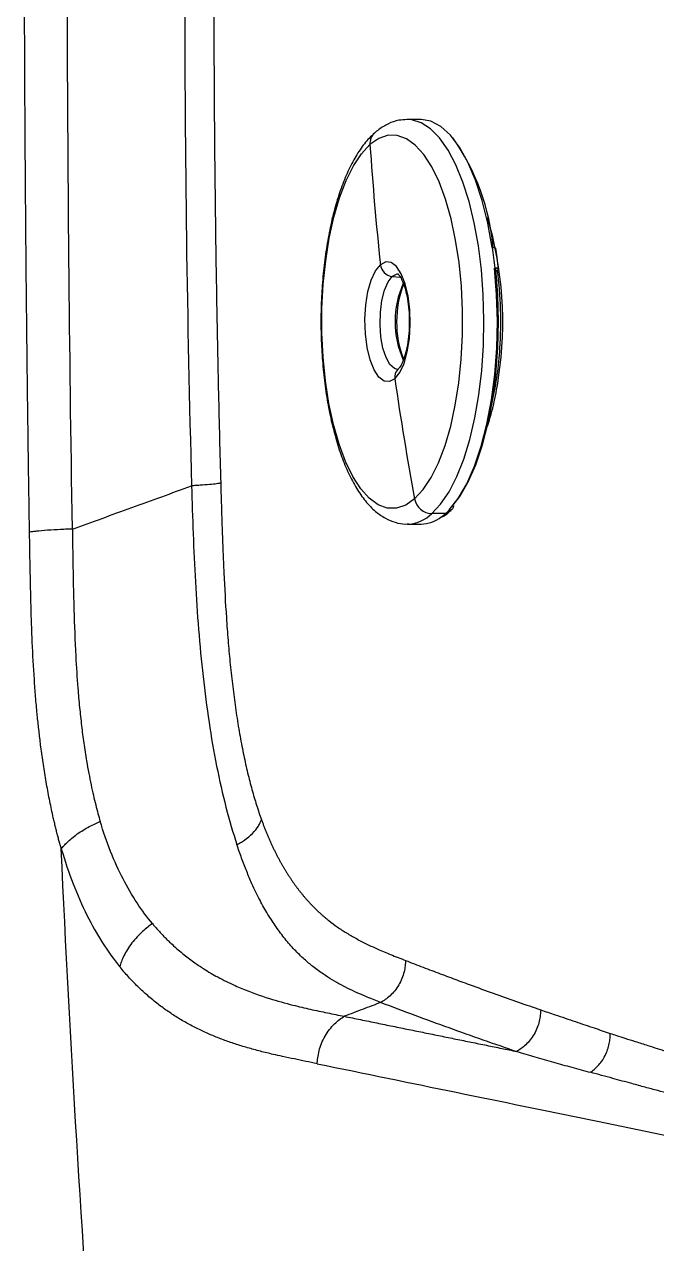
# Model space of a CAD drawing. Extents: x -54 to 18, y -18 to 89.
# Drawn here: x 6.24 to 9.1, y 10.73 to 16.23 of the extents above; entities that cross this region are included whole.
import ezdxf

# ---------------------------------------------------------------- set-up
doc = ezdxf.new("R2010")
doc.units = 0
doc.header["$MEASUREMENT"] = 0
doc.layers.add('GEOMETRY', color=2, linetype='Continuous', lineweight=25)

# ---------------------------------------------------------------- blocks, each defined once
blk = doc.blocks.new('2026 MINI-ASPIRE')
at = {"layer": 'GEOMETRY'}
for p, q in [((25.909, -34.949), (25.8485, -34.949)), ((26.2314, -35.5271), (26.2296, -35.5271)), ((25.7793, -35.658), (25.816, -35.6612)), ((26.2414, -35.6204), (26.2432, -35.6204)), ((26.2448, -35.6254), (26.2441, -35.6261)), ((26.2566, -35.6279), (26.2481, -35.6354)), ((25.8051, -36.0775), (25.8036, -36.0788)), ((26.0199, -36.7288), (25.9576, -36.7288)), ((26.0003, -36.7431), (26.0021, -36.7431)), ((26.0374, -36.712), (26.0355, -36.712)), ((25.8521, -36.7757), (25.8485, -36.7758)), ((25.8485, -36.7758), (25.909, -36.7758)), ((26.3417, -39.1566), (26.3414, -39.1566))]:
    blk.add_line(p, q, dxfattribs=at)
at = {"layer": 'GEOMETRY', "flags": 128}
for points in [[(25.9576, -36.7288), (25.9977, -36.6858), (26.0354, -36.6297), (26.0703, -36.5616), (26.1016, -36.4824), (26.1289, -36.3935), (26.1518, -36.2961), (26.1699, -36.192), (26.183, -36.0826), (26.1908, -35.9698), (26.1931, -35.8552), (26.1901, -35.7408), (26.1816, -35.6283), (26.1679, -35.5195), (26.1492, -35.4161), (26.1257, -35.3197), (26.0979, -35.2319), (26.0661, -35.1541), (26.0309, -35.0874), (25.9928, -35.0329), (25.9524, -34.9915), (25.9104, -34.9639), (25.8674, -34.9504), (25.8463, -34.949)], [(26.2296, -35.5271), (26.21, -35.4174), (26.1851, -35.3155), (26.1553, -35.2233), (26.1211, -35.1424), (26.0832, -35.0743), (26.0422, -35.02), (25.9989, -34.9806), (25.954, -34.9568), (25.909, -34.949)], [(25.88, -36.6621), (25.9185, -36.6205), (25.9547, -36.5658), (25.9878, -36.4992), (26.0174, -36.4216), (26.0429, -36.3344), (26.0639, -36.2392), (26.08, -36.1376), (26.091, -36.0312), (26.0967, -35.9219), (26.0969, -35.8117), (26.0917, -35.7023), (26.0811, -35.5956), (26.0654, -35.4935), (26.0448, -35.3977), (26.0196, -35.3099), (25.9903, -35.2315), (25.9575, -35.1639), (25.9215, -35.1082), (25.8832, -35.0655), (25.843, -35.0364), (25.8018, -35.0214), (25.7602, -35.0208), (25.7189, -35.0347), (25.6786, -35.0627)], [(25.88, -36.6621), (25.8398, -36.6901), (25.7985, -36.7039), (25.7569, -36.7034), (25.7156, -36.6884), (25.6755, -36.6593), (25.6371, -36.6165), (25.6012, -36.5609), (25.5683, -36.4933), (25.539, -36.4149), (25.5139, -36.3271), (25.4933, -36.2313), (25.4775, -36.1292), (25.467, -36.0225), (25.4618, -35.9131), (25.462, -35.8028), (25.4676, -35.6936), (25.4786, -35.5872), (25.4947, -35.4855), (25.5157, -35.3903), (25.5412, -35.3032), (25.5708, -35.2256), (25.604, -35.159), (25.6401, -35.1043), (25.6786, -35.0627)], [(25.7907, -36.1198), (25.7665, -36.1329), (25.7419, -36.1303), (25.7182, -36.1121), (25.6968, -36.0793), (25.679, -36.034), (25.6658, -35.9787), (25.658, -35.9166), (25.656, -35.8514), (25.6599, -35.7868), (25.6696, -35.7266), (25.6845, -35.6743), (25.7036, -35.633), (25.7259, -35.6049)], [(25.7907, -36.1198), (25.813, -36.0918), (25.8322, -36.0504), (25.847, -35.9981), (25.8567, -35.938), (25.8607, -35.8734), (25.8587, -35.8082), (25.8509, -35.7461), (25.8377, -35.6908), (25.8199, -35.6455), (25.7985, -35.6127), (25.7748, -35.5945), (25.7501, -35.5919), (25.7259, -35.6049)], [(25.8031, -36.0778), (25.7887, -36.0735), (25.7687, -36.0551), (25.7511, -36.0236), (25.7372, -35.9811), (25.7279, -35.9306), (25.7239, -35.8754), (25.7254, -35.8193), (25.7323, -35.7661), (25.7442, -35.7195), (25.7602, -35.6826), (25.7793, -35.658)], [(25.808, -35.6471), (25.8001, -35.6474), (25.7793, -35.658)], [(26.0355, -36.712), (26.0769, -36.66), (26.1154, -36.594), (26.1502, -36.515), (26.1807, -36.4245), (26.2064, -36.3241), (26.2269, -36.2155), (26.2417, -36.1006), (26.2507, -35.9816), (26.2537, -35.8605), (26.2505, -35.7394), (26.2414, -35.6204)], [(26.0533, -36.6919), (26.0844, -36.6512), (26.1224, -36.5859), (26.1567, -36.5078), (26.1869, -36.4183), (26.2123, -36.319), (26.2326, -36.2117), (26.2473, -36.0982), (26.2562, -35.9806), (26.2591, -35.8608), (26.256, -35.7411), (26.247, -35.6236)]]:
    blk.add_lwpolyline(points, dxfattribs=at)
at = {"layer": 'GEOMETRY'}
for centre, radius, start, end in [((25.7411, -35.0571), 0.0627, 132.4487, 185.0717), ((25.2187, -35.6201), 1.0204, 5.0543, 35.1335), ((39.4277, -34.1376), 13.7802, 183.84891, 186.11232), ((24.6193, -35.8648), 1.6588, 351.3634, 16.5792), ((24.1406, -35.8377), 2.1138, 5.8999, 8.4509), ((25.786, -35.598), 0.0605, 186.6301, 263.6532), ((24.4952, -35.8626), 1.7741, 356.1116, 7.55), ((26.2202, -35.8624), 0.4283, 155.97, 203.9718), ((26.2642, -35.8624), 0.4656, 158.6864, 201.3031), ((24.7541, -35.8887), 1.5141, 347.4039, 356.4342), ((25.8368, -36.1119), 0.0467, 133.595, 189.7887), ((39.8267, -34.0875), 14.1823, 188.23883, 190.45926), ((25.0338, -35.9491), 1.2365, 341.8998, 352.3391), ((25.9602, -36.6473), 0.0816, 190.4781, 268.1195), ((25.8426, -36.6123), 0.1637, 273.3481, 314.6108), ((25.9071, -36.6264), 0.1494, 270.7266, 308.6037), ((25.8599, -36.5483), 0.2412, 306.1357, 311.5587), ((25.828, -36.5123), 0.2894, 311.5535, 316.3573)]:
    blk.add_arc(centre, radius, start, end, dxfattribs=at)
for points, knots in [([(24.1417, -36.8121), (24.141, -36.7712), (24.1398, -36.6895), (24.1379, -36.5669), (24.1362, -36.4443), (24.1346, -36.3217), (24.133, -36.1991), (24.1315, -36.0765), (24.1301, -35.9538), (24.1287, -35.8312), (24.1275, -35.7086), (24.1263, -35.586), (24.1252, -35.4633), (24.1242, -35.3407), (24.1233, -35.2181), (24.1224, -35.0956), (24.1217, -34.973), (24.121, -34.8505), (24.1204, -34.728), (24.1198, -34.6055), (24.1194, -34.4831), (24.1189, -34.3277), (24.1185, -34.1392), (24.1183, -33.9176), (24.1184, -33.6956), (24.1188, -33.4734), (24.1194, -33.2509), (24.1202, -33.0281), (24.1214, -32.8051), (24.1228, -32.582), (24.1245, -32.3586), (24.1264, -32.1351), (24.1279, -31.9861), (24.1287, -31.9115)], [0, 0, 0, 0, 0.0250485, 0.0500954, 0.0751402, 0.1001827, 0.1252224, 0.150259, 0.1752921, 0.2003214, 0.2253466, 0.2503673, 0.275383, 0.3003936, 0.3253986, 0.3503977, 0.3753905, 0.4003766, 0.4253558, 0.4503277, 0.4752919, 0.500248, 0.5453789, 0.5905764, 0.6358384, 0.6811627, 0.7265472, 0.7719899, 0.8174885, 0.8630409, 0.9086451, 0.9542989, 1, 1, 1, 1]), ([(24.335, -36.7982), (24.3221, -35.9872), (24.3145, -35.1742), (24.3102, -33.5482), (24.3135, -32.7351), (24.3221, -31.924)], [0, 0, 0, 0, 0.5, 0.5, 1, 1, 1, 1]), ([(24.8729, -32.1271), (24.8525, -32.8718), (24.8422, -33.6185), (24.8423, -35.1118), (24.8526, -35.8585), (24.8731, -36.6031)], [0, 0, 0, 0, 0.5, 0.5, 1, 1, 1, 1]), ([(25.0045, -32.1392), (25.0035, -32.1763), (25.0015, -32.2506), (24.9986, -32.3619), (24.9959, -32.4732), (24.9934, -32.5846), (24.991, -32.6959), (24.9888, -32.8072), (24.9867, -32.9185), (24.9848, -33.0298), (24.983, -33.1411), (24.9814, -33.2524), (24.9799, -33.3637), (24.9786, -33.475), (24.9775, -33.5863), (24.9765, -33.6976), (24.9756, -33.8088), (24.9749, -33.9201), (24.9744, -34.0314), (24.974, -34.1426), (24.9738, -34.2539), (24.9737, -34.3955), (24.9739, -34.5674), (24.9747, -34.7697), (24.976, -34.972), (24.9778, -35.1743), (24.9801, -35.3767), (24.9829, -35.579), (24.9862, -35.7814), (24.99, -35.9838), (24.9944, -36.1862), (24.9992, -36.3886), (25.0029, -36.5235), (25.0047, -36.591)], [0, 0, 0, 0, 0.0250527, 0.0500979, 0.0751359, 0.1001669, 0.1251914, 0.1502097, 0.1752221, 0.2002289, 0.2252305, 0.2502273, 0.2752195, 0.3002075, 0.3251916, 0.3501722, 0.3751495, 0.4001241, 0.4250961, 0.4500659, 0.4750339, 0.5000003, 0.5453948, 0.5907952, 0.6362035, 0.6816219, 0.7270522, 0.7724966, 0.8179571, 0.8634356, 0.9089343, 0.9544551, 1, 1, 1, 1]), ([(25.8453, -34.9502), (25.8329, -34.9506), (25.8042, -34.9516), (25.7609, -34.9676), (25.725, -34.9888), (25.7052, -35.0055), (25.6988, -35.0109)], [0, 0, 0, 0, 0.231432, 0.536596, 0.849667, 1, 1, 1, 1]), ([(25.6988, -35.0109), (25.6906, -35.0186), (25.6674, -35.0404), (25.6328, -35.0849), (25.5957, -35.1472), (25.5626, -35.2197), (25.5336, -35.3007), (25.5092, -35.3889), (25.4892, -35.483), (25.4739, -35.5819), (25.4634, -35.6844), (25.4576, -35.789), (25.4566, -35.8946), (25.4605, -35.9997), (25.4692, -36.103), (25.4826, -36.2031), (25.5006, -36.2988), (25.5231, -36.3888), (25.55, -36.4722), (25.5812, -36.548), (25.6169, -36.6153), (25.6573, -36.6732), (25.7008, -36.7181), (25.7462, -36.7502), (25.7919, -36.7688), (25.8285, -36.7771), (25.849, -36.7749), (25.8538, -36.7744)], [0, 0, 0, 0, 0.023109, 0.065495, 0.108956, 0.15278, 0.196253, 0.239332, 0.282095, 0.32463, 0.367009, 0.409293, 0.45153, 0.493763, 0.536023, 0.578351, 0.620799, 0.663428, 0.706317, 0.749571, 0.793307, 0.837605, 0.882204, 0.919958, 0.955289, 0.989314, 1, 1, 1, 1]), ([(26.2314, -35.5271), (26.2342, -35.5272), (26.2397, -35.5274), (26.245, -35.5291), (26.246, -35.5308), (26.2464, -35.5316)], [0, 0, 0, 0, 0.340033, 0.678781, 1, 1, 1, 1]), ([(26.2583, -35.6261), (26.2563, -35.6082), (26.2528, -35.5759), (26.2483, -35.5445), (26.2462, -35.5305)], [0, 0, 0, 0, 0.554409, 1, 1, 1, 1]), ([(25.804, -35.6464), (25.8045, -35.6466), (25.8056, -35.6472), (25.8159, -35.6596), (25.8277, -35.6831), (25.8392, -35.717), (25.8486, -35.7599), (25.8548, -35.8095), (25.857, -35.8628), (25.8548, -35.9165), (25.8483, -35.9671), (25.8382, -36.0114), (25.826, -36.0462), (25.8129, -36.0696), (25.8076, -36.075), (25.8051, -36.0775)], [0, 0, 0, 0, 0.058076, 0.127886, 0.199387, 0.275333, 0.355135, 0.437468, 0.521196, 0.60546, 0.689451, 0.772322, 0.853124, 0.930677, 1, 1, 1, 1]), ([(26.2414, -35.6204), (26.2425, -35.6205), (26.2448, -35.6206), (26.247, -35.6213), (26.2477, -35.6222), (26.2476, -35.6229), (26.2472, -35.6234), (26.247, -35.6236)], [0, 0, 0, 0, 0.2494959, 0.4992841, 0.7490917, 0.8731647, 1, 1, 1, 1]), ([(26.2566, -35.6279), (26.2574, -35.6269), (26.2589, -35.625), (26.2567, -35.6225), (26.2514, -35.6208), (26.2459, -35.6206), (26.2432, -35.6204)], [0, 0, 0, 0, 0.249258, 0.500325, 0.751368, 1, 1, 1, 1]), ([(25.0047, -36.591), (25.0025, -36.5914), (25.0001, -36.5919), (24.994, -36.5929), (24.9905, -36.5935), (24.9778, -36.5953), (24.9666, -36.5965), (24.9407, -36.5989), (24.9261, -36.6), (24.9048, -36.6014), (24.8978, -36.6018), (24.8847, -36.6025), (24.8786, -36.6028), (24.8731, -36.6031)], [0, 0, 0, 0, 0.125, 0.125, 0.25, 0.25, 0.5, 0.5, 0.75, 0.75, 0.875, 0.875, 1, 1, 1, 1]), ([(25.0047, -36.591), (25.0054, -36.6155), (25.0067, -36.6626), (25.0088, -36.7303), (25.0114, -36.8089), (25.0146, -36.8971), (25.0204, -37.0321), (25.0277, -37.166), (25.0376, -37.2995), (25.0465, -37.3994), (25.057, -37.4966), (25.0694, -37.5936), (25.0836, -37.6876), (25.0971, -37.763), (25.1085, -37.8199), (25.1172, -37.8601), (25.1263, -37.8992), (25.1357, -37.9371), (25.1456, -37.974), (25.1558, -38.0098), (25.1664, -38.0446), (25.1773, -38.0782), (25.185, -38.0998), (25.1888, -38.1106)], [0, 0, 0, 0, 0.045215, 0.086856, 0.124922, 0.190382, 0.2499, 0.374992, 0.439134, 0.500098, 0.563762, 0.625087, 0.688363, 0.749981, 0.778622, 0.806983, 0.83509, 0.862972, 0.890655, 0.918171, 0.945546, 0.972813, 1, 1, 1, 1]), ([(24.335, -36.7982), (24.3797, -36.7821), (24.4693, -36.75), (24.6037, -36.7014), (24.7383, -36.6525), (24.8282, -36.6196), (24.8731, -36.6031)], [0, 0, 0, 0, 0.2490388, 0.4987169, 0.7490365, 1, 1, 1, 1]), ([(24.8731, -36.6031), (24.8751, -36.6755), (24.8774, -36.7478), (24.883, -36.8922), (24.8863, -36.9643), (24.8983, -37.1802), (24.9094, -37.3235), (24.9328, -37.5333), (24.9417, -37.6023), (24.9621, -37.7376), (24.9735, -37.8038), (24.999, -37.9321), (25.013, -37.9943), (25.0436, -38.113), (25.0602, -38.1696), (25.0778, -38.2227)], [0, 0, 0, 0, 0.125, 0.125, 0.25, 0.25, 0.5, 0.5, 0.625, 0.625, 0.75, 0.75, 0.875, 0.875, 1, 1, 1, 1]), ([(26.0129, -36.74), (26.0203, -36.7344), (26.0336, -36.7242), (26.0462, -36.7113), (26.0519, -36.7056)], [0, 0, 0, 0, 0.554836, 1, 1, 1, 1]), ([(26.0374, -36.712), (26.0402, -36.7117), (26.0459, -36.711), (26.0524, -36.7058), (26.0567, -36.6984), (26.0565, -36.6925), (26.0564, -36.6896)], [0, 0, 0, 0, 0.2506569, 0.500369, 0.7492605, 1, 1, 1, 1]), ([(26.0133, -36.7392), (26.0123, -36.74), (26.0093, -36.7426), (26.005, -36.7429), (26.0021, -36.7431)], [0, 0, 0, 0, 0.322596, 1, 1, 1, 1]), ([(24.335, -36.7982), (24.3276, -36.7985), (24.3193, -36.7988), (24.3015, -36.7995), (24.2919, -36.8), (24.2625, -36.8015), (24.2418, -36.8027), (24.2039, -36.8054), (24.1869, -36.8069), (24.1665, -36.809), (24.1605, -36.8097), (24.15, -36.8109), (24.1456, -36.8115), (24.1417, -36.8121)], [0, 0, 0, 0, 0.125, 0.125, 0.25, 0.25, 0.5, 0.5, 0.75, 0.75, 0.875, 0.875, 1, 1, 1, 1]), ([(24.2851, -38.242), (24.2833, -38.2358), (24.2797, -38.2232), (24.2744, -38.204), (24.2691, -38.1844), (24.264, -38.1643), (24.2589, -38.1437), (24.2539, -38.1227), (24.245, -38.0842), (24.2329, -38.0267), (24.2186, -37.95), (24.2056, -37.8712), (24.1905, -37.7663), (24.1783, -37.6608), (24.1688, -37.5555), (24.1611, -37.4478), (24.1555, -37.343), (24.1516, -37.2475), (24.1495, -37.1875), (24.1479, -37.129), (24.1463, -37.0573), (24.1446, -36.975), (24.143, -36.8903), (24.1421, -36.8356), (24.1417, -36.8121)], [0, 0, 0, 0, 0.01492, 0.030046, 0.045381, 0.060929, 0.076694, 0.092678, 0.108884, 0.163971, 0.221038, 0.276864, 0.333772, 0.444063, 0.497319, 0.55105, 0.664776, 0.710751, 0.744782, 0.786194, 0.829147, 0.889557, 0.952472, 1, 1, 1, 1]), ([(24.335, -36.7982), (24.3355, -36.8309), (24.3366, -36.9044), (24.3386, -37.0261), (24.3423, -37.1847), (24.3486, -37.351), (24.3579, -37.4977), (24.3671, -37.6024), (24.376, -37.6852), (24.3864, -37.7658), (24.3976, -37.8375), (24.4088, -37.9002), (24.4191, -37.9519), (24.4295, -37.9993), (24.4399, -38.0424), (24.4502, -38.0817), (24.4573, -38.1061), (24.4607, -38.1178)], [0, 0, 0, 0, 0.071702, 0.160741, 0.266617, 0.41966, 0.526843, 0.592196, 0.654298, 0.71425, 0.776796, 0.821085, 0.862452, 0.900969, 0.9367, 0.969696, 1, 1, 1, 1]), ([(24.2852, -38.242), (24.2885, -38.2378), (24.2924, -38.2331), (24.3015, -38.2228), (24.3067, -38.2172), (24.3248, -38.1997), (24.34, -38.187), (24.3744, -38.1627), (24.3933, -38.1512), (24.4206, -38.1367), (24.4295, -38.1323), (24.4461, -38.1244), (24.4539, -38.1209), (24.4607, -38.1178)], [0, 0, 0, 0, 0.125, 0.125, 0.25, 0.25, 0.5, 0.5, 0.75, 0.75, 0.875, 0.875, 1, 1, 1, 1]), ([(24.6964, -38.5796), (24.6725, -38.5509), (24.6493, -38.5197), (24.6048, -38.4524), (24.5836, -38.4163), (24.5437, -38.339), (24.525, -38.2978), (24.4906, -38.211), (24.4749, -38.1654), (24.4607, -38.1178)], [0, 0, 0, 0, 0.25, 0.25, 0.5, 0.5, 0.75, 0.75, 1, 1, 1, 1]), ([(25.0778, -38.2227), (25.0827, -38.2201), (25.0882, -38.2172), (25.0999, -38.2104), (25.1061, -38.2066), (25.1249, -38.1938), (25.1375, -38.1835), (25.1593, -38.1614), (25.1684, -38.1497), (25.1784, -38.1336), (25.1811, -38.1284), (25.1855, -38.1189), (25.1873, -38.1145), (25.1888, -38.1106)], [0, 0, 0, 0, 0.125, 0.125, 0.25, 0.25, 0.5, 0.5, 0.75, 0.75, 0.875, 0.875, 1, 1, 1, 1]), ([(25.1888, -38.1106), (25.1906, -38.1156), (25.1943, -38.1256), (25.1999, -38.1403), (25.2056, -38.1549), (25.2114, -38.1693), (25.2173, -38.1835), (25.2233, -38.1975), (25.2295, -38.2114), (25.2357, -38.225), (25.2421, -38.2385), (25.2485, -38.2518), (25.2551, -38.2649), (25.2618, -38.2779), (25.2686, -38.2906), (25.2754, -38.3032), (25.2825, -38.3156), (25.2896, -38.3278), (25.2968, -38.3398), (25.3041, -38.3516), (25.3116, -38.3633), (25.3191, -38.3748), (25.3268, -38.3861), (25.3345, -38.3972), (25.3424, -38.4081), (25.3504, -38.4189), (25.3585, -38.4294), (25.3667, -38.4398), (25.375, -38.45), (25.3834, -38.46), (25.3919, -38.4699), (25.4006, -38.4795), (25.4093, -38.489), (25.4182, -38.4983), (25.4271, -38.5074), (25.4362, -38.5163), (25.4454, -38.5251), (25.4547, -38.5337), (25.4641, -38.542), (25.4736, -38.5502), (25.4832, -38.5583), (25.5023, -38.5736), (25.5319, -38.5956), (25.5734, -38.6225), (25.618, -38.6483), (25.6651, -38.6724), (25.7166, -38.6959), (25.7747, -38.7205), (25.8167, -38.7369), (25.8393, -38.7458)], [0, 0, 0, 0, 0.011129, 0.022296, 0.033506, 0.04476, 0.056062, 0.067413, 0.078818, 0.090278, 0.101796, 0.113374, 0.125016, 0.136723, 0.148499, 0.160345, 0.172264, 0.184258, 0.196329, 0.20848, 0.220713, 0.23303, 0.245434, 0.257925, 0.270507, 0.28318, 0.295948, 0.308812, 0.321773, 0.334835, 0.347997, 0.361263, 0.374634, 0.388111, 0.401696, 0.415391, 0.429196, 0.443115, 0.457147, 0.471296, 0.485561, 0.499944, 0.556021, 0.616365, 0.681029, 0.750051, 0.819831, 0.903144, 1, 1, 1, 1]), ([(24.2852, -38.242), (24.3013, -38.2968), (24.319, -38.3494), (24.3577, -38.4494), (24.3786, -38.4968), (24.423, -38.5858), (24.4466, -38.6274), (24.496, -38.7047), (24.5218, -38.7404), (24.5484, -38.7732)], [0, 0, 0, 0, 0.25, 0.25, 0.5, 0.5, 0.75, 0.75, 1, 1, 1, 1]), ([(25.7278, -38.9352), (25.7179, -38.9314), (25.6971, -38.9234), (25.665, -38.9106), (25.6286, -38.8952), (25.5894, -38.8772), (25.5483, -38.8564), (25.5081, -38.8336), (25.4654, -38.8066), (25.4234, -38.7761), (25.38, -38.7394), (25.338, -38.6986), (25.2955, -38.6501), (25.2556, -38.5969), (25.2178, -38.5384), (25.1813, -38.4738), (25.1535, -38.4168), (25.1338, -38.372), (25.122, -38.3435), (25.1105, -38.3144), (25.0993, -38.2846), (25.0884, -38.2541), (25.0813, -38.2332), (25.0778, -38.2227)], [0, 0, 0, 0, 0.039964, 0.083491, 0.130464, 0.189077, 0.245653, 0.302833, 0.359838, 0.428059, 0.485624, 0.552617, 0.618003, 0.682896, 0.743125, 0.804172, 0.868163, 0.890484, 0.912646, 0.934664, 0.956553, 0.978327, 1, 1, 1, 1]), ([(24.6964, -38.5796), (24.6901, -38.5842), (24.6829, -38.5894), (24.6676, -38.6013), (24.6595, -38.6079), (24.635, -38.6302), (24.6183, -38.648), (24.5893, -38.6859), (24.577, -38.706), (24.5633, -38.7337), (24.5595, -38.7426), (24.5532, -38.759), (24.5506, -38.7665), (24.5484, -38.7732)], [0, 0, 0, 0, 0.125, 0.125, 0.25, 0.25, 0.5, 0.5, 0.75, 0.75, 0.875, 0.875, 1, 1, 1, 1]), ([(24.6964, -38.5796), (24.7001, -38.584), (24.7075, -38.5928), (24.719, -38.6058), (24.731, -38.6191), (24.7437, -38.6324), (24.7569, -38.6459), (24.7707, -38.6595), (24.7982, -38.6853), (24.8369, -38.7186), (24.8848, -38.7547), (24.9353, -38.7885), (24.9962, -38.8242), (25.0536, -38.8524), (25.1315, -38.886), (25.2188, -38.9172), (25.322, -38.9456), (25.4093, -38.9661), (25.4865, -38.9824), (25.5372, -38.9927), (25.5624, -38.9978)], [0, 0, 0, 0, 0.013779, 0.028126, 0.04305, 0.058562, 0.074672, 0.091392, 0.108734, 0.173482, 0.228927, 0.276452, 0.34802, 0.437321, 0.471433, 0.612143, 0.733053, 0.822588, 0.911727, 1, 1, 1, 1]), ([(25.8393, -38.7458), (25.8389, -38.7529), (25.8384, -38.761), (25.8364, -38.7784), (25.8348, -38.7878), (25.8301, -38.8072), (25.8269, -38.8172), (25.819, -38.8371), (25.8141, -38.8469), (25.8031, -38.8657), (25.7968, -38.8746), (25.7835, -38.8911), (25.7763, -38.8986), (25.7619, -38.9118), (25.7545, -38.9176), (25.7405, -38.9274), (25.7338, -38.9316), (25.7278, -38.9352)], [0, 0, 0, 0, 0.125, 0.125, 0.25, 0.25, 0.375, 0.375, 0.5, 0.5, 0.625, 0.625, 0.75, 0.75, 0.875, 0.875, 1, 1, 1, 1]), ([(25.8393, -38.7458), (25.8658, -38.756), (25.918, -38.7761), (25.9952, -38.8054), (26.0704, -38.8335), (26.154, -38.8644), (26.2465, -38.8978), (26.3482, -38.9339), (26.4157, -38.9571), (26.4492, -38.9687)], [0, 0, 0, 0, 0.130333, 0.25711, 0.380332, 0.5, 0.66855, 0.835216, 1, 1, 1, 1]), ([(25.4402, -39.212), (25.423, -39.2085), (25.3887, -39.2014), (25.3366, -39.1905), (25.2876, -39.18), (25.2364, -39.1688), (25.1836, -39.156), (25.1262, -39.1402), (25.0706, -39.1231), (25.017, -39.1046), (24.9656, -39.0843), (24.9145, -39.0614), (24.8642, -39.0358), (24.8149, -39.0075), (24.7675, -38.9768), (24.7288, -38.9486), (24.6982, -38.9243), (24.6751, -38.9048), (24.6525, -38.8847), (24.6306, -38.8638), (24.6092, -38.8423), (24.5884, -38.82), (24.5681, -38.7972), (24.5549, -38.7812), (24.5484, -38.7732)], [0, 0, 0, 0, 0.057165, 0.113763, 0.172368, 0.218901, 0.282324, 0.345943, 0.407482, 0.465004, 0.521967, 0.577113, 0.633936, 0.688975, 0.74228, 0.793908, 0.821101, 0.847861, 0.8742, 0.900129, 0.925661, 0.950807, 0.975582, 1, 1, 1, 1]), ([(25.7278, -38.9352), (25.7002, -38.9457), (25.6451, -38.9666), (25.5899, -38.9874), (25.5624, -38.9978)], [0, 0, 0, 0, 0.500535, 1, 1, 1, 1]), ([(25.7278, -38.9352), (25.83, -38.9743), (25.9324, -39.0122), (26.1369, -39.0861), (26.2392, -39.1219), (26.3414, -39.1566)], [0, 0, 0, 0, 0.5, 0.5, 1, 1, 1, 1]), ([(25.4402, -39.212), (25.4408, -39.204), (25.4416, -39.1949), (25.4443, -39.1752), (25.4463, -39.1646), (25.4518, -39.1428), (25.4554, -39.1315), (25.4644, -39.1092), (25.4697, -39.0981), (25.4818, -39.0769), (25.4885, -39.0668), (25.503, -39.0482), (25.5106, -39.0397), (25.5261, -39.0247), (25.5339, -39.0181), (25.5489, -39.0068), (25.556, -39.002), (25.5624, -38.9978)], [0, 0, 0, 0, 0.125, 0.125, 0.25, 0.25, 0.375, 0.375, 0.5, 0.5, 0.625, 0.625, 0.75, 0.75, 0.875, 0.875, 1, 1, 1, 1]), ([(25.5624, -38.9978), (25.587, -39.0029), (25.6362, -39.0129), (25.7094, -39.0279), (25.782, -39.0427), (25.854, -39.0574), (25.9254, -39.0719), (25.9963, -39.0863), (26.0665, -39.1006), (26.1361, -39.1148), (26.2051, -39.1288), (26.2736, -39.1428), (26.3188, -39.152), (26.3414, -39.1566)], [0, 0, 0, 0, 0.09258, 0.184823, 0.276731, 0.368303, 0.459542, 0.550448, 0.641021, 0.731262, 0.821172, 0.910752, 1, 1, 1, 1]), ([(26.4492, -38.9687), (26.4489, -38.9757), (26.4484, -38.9837), (26.4466, -39.0009), (26.4451, -39.0101), (26.4406, -39.0293), (26.4376, -39.0392), (26.43, -39.0588), (26.4253, -39.0685), (26.4147, -39.0872), (26.4086, -39.0961), (26.3957, -39.1124), (26.3888, -39.1199), (26.3748, -39.1331), (26.3676, -39.1389), (26.354, -39.1488), (26.3475, -39.153), (26.3417, -39.1567)], [0, 0, 0, 0, 0.125, 0.125, 0.25, 0.25, 0.375, 0.375, 0.5, 0.5, 0.625, 0.625, 0.75, 0.75, 0.875, 0.875, 1, 1, 1, 1]), ([(26.4492, -38.9687), (26.4708, -38.976), (26.5232, -38.9939), (26.6037, -39.0211), (26.6869, -39.0493), (26.7393, -39.0669), (26.7636, -39.0751)], [0, 0, 0, 0, 0.2058419, 0.5, 0.7680067, 1, 1, 1, 1]), ([(26.6738, -39.2507), (26.6786, -39.247), (26.6842, -39.2429), (26.6958, -39.2332), (26.7019, -39.2277), (26.7138, -39.215), (26.7197, -39.2079), (26.7305, -39.1924), (26.7355, -39.184), (26.7487, -39.1577), (26.7549, -39.1386), (26.7603, -39.1123), (26.7615, -39.1039), (26.763, -39.0884), (26.7633, -39.0813), (26.7636, -39.0751)], [0, 0, 0, 0, 0.125, 0.125, 0.25, 0.25, 0.375, 0.375, 0.5, 0.5, 0.75, 0.75, 0.875, 0.875, 1, 1, 1, 1]), ([(26.7636, -39.0751), (26.773, -39.0782), (26.7948, -39.0855), (26.8324, -39.0976), (26.8794, -39.1126), (26.9421, -39.1324), (27.0173, -39.1563), (27.0737, -39.1748), (27.1019, -39.184)], [0, 0, 0, 0, 0.082961, 0.193947, 0.332959, 0.499997, 0.749998, 1, 1, 1, 1]), ([(26.3417, -39.1567), (26.3681, -39.1655), (26.3956, -39.1736), (26.451, -39.1894), (26.4789, -39.1972), (26.5345, -39.2126), (26.5624, -39.2203), (26.6181, -39.2356), (26.646, -39.2432), (26.6738, -39.2507)], [0, 0, 0, 0, 0.25, 0.25, 0.5, 0.5, 0.75, 0.75, 1, 1, 1, 1]), ([(25.4402, -39.212), (25.8676, -39.2999), (26.2773, -39.3836), (27.0601, -39.5443), (27.4333, -39.6212), (27.9652, -39.7292), (28.1379, -39.7639), (28.4739, -39.8301), (28.6372, -39.8615), (28.9545, -39.9198), (29.1085, -39.9468), (29.4072, -39.9948), (29.5518, -40.0158), (29.6918, -40.033)], [0, 0, 0, 0, 0.25, 0.25, 0.5, 0.5, 0.625, 0.625, 0.75, 0.75, 0.875, 0.875, 1, 1, 1, 1]), ([(27.0298, -39.3473), (27.0124, -39.3427), (26.9763, -39.3331), (26.9199, -39.3178), (26.8523, -39.2995), (26.77, -39.2769), (26.7076, -39.2599), (26.6738, -39.2507)], [0, 0, 0, 0, 0.1466576, 0.3058044, 0.477468, 0.7172347, 1, 1, 1, 1])]:
    blk.add_open_spline(points, degree=3, knots=knots, dxfattribs=at)
blk.add_open_spline([(24.4435, -40.8581), (24.3781, -39.9963), (24.3247, -39.1227), (24.2851, -38.242)], degree=3, dxfattribs=at)

msp = doc.modelspace()

# ---------------------------------------------------------------- block references
msp.add_blockref('2026 MINI-ASPIRE', (-17.8759, 50.7518))

doc.saveas('drawing.dxf')
